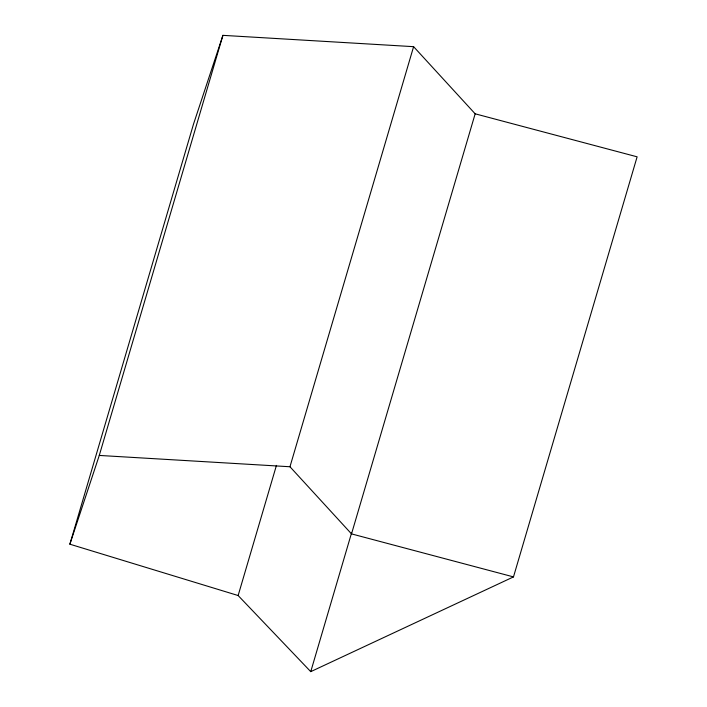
<?xml version="1.0" encoding="UTF-8"?>
<svg xmlns="http://www.w3.org/2000/svg" width="707" height="707" viewBox="0 0 707 707"><rect width="100%" height="100%" fill="white"/><g stroke="black" fill="none" stroke-linecap="round" stroke-linejoin="round"><path stroke-width="1.06" d="M69.878 544.196L193.515 124.114L222.917 35.35L413.604 46.671L475.157 113.809L637.122 156.821L513.485 576.903L310.744 671.65L238.135 595.533L69.878 544.196L99.272 455.432L222.917 35.35M238.135 595.533L276.446 465.383M513.485 576.903L351.52 533.891L289.967 466.753L413.604 46.671M310.744 671.65L351.538 533.034M351.52 533.891L475.157 113.809M99.272 455.432L289.967 466.753"/></g></svg>
